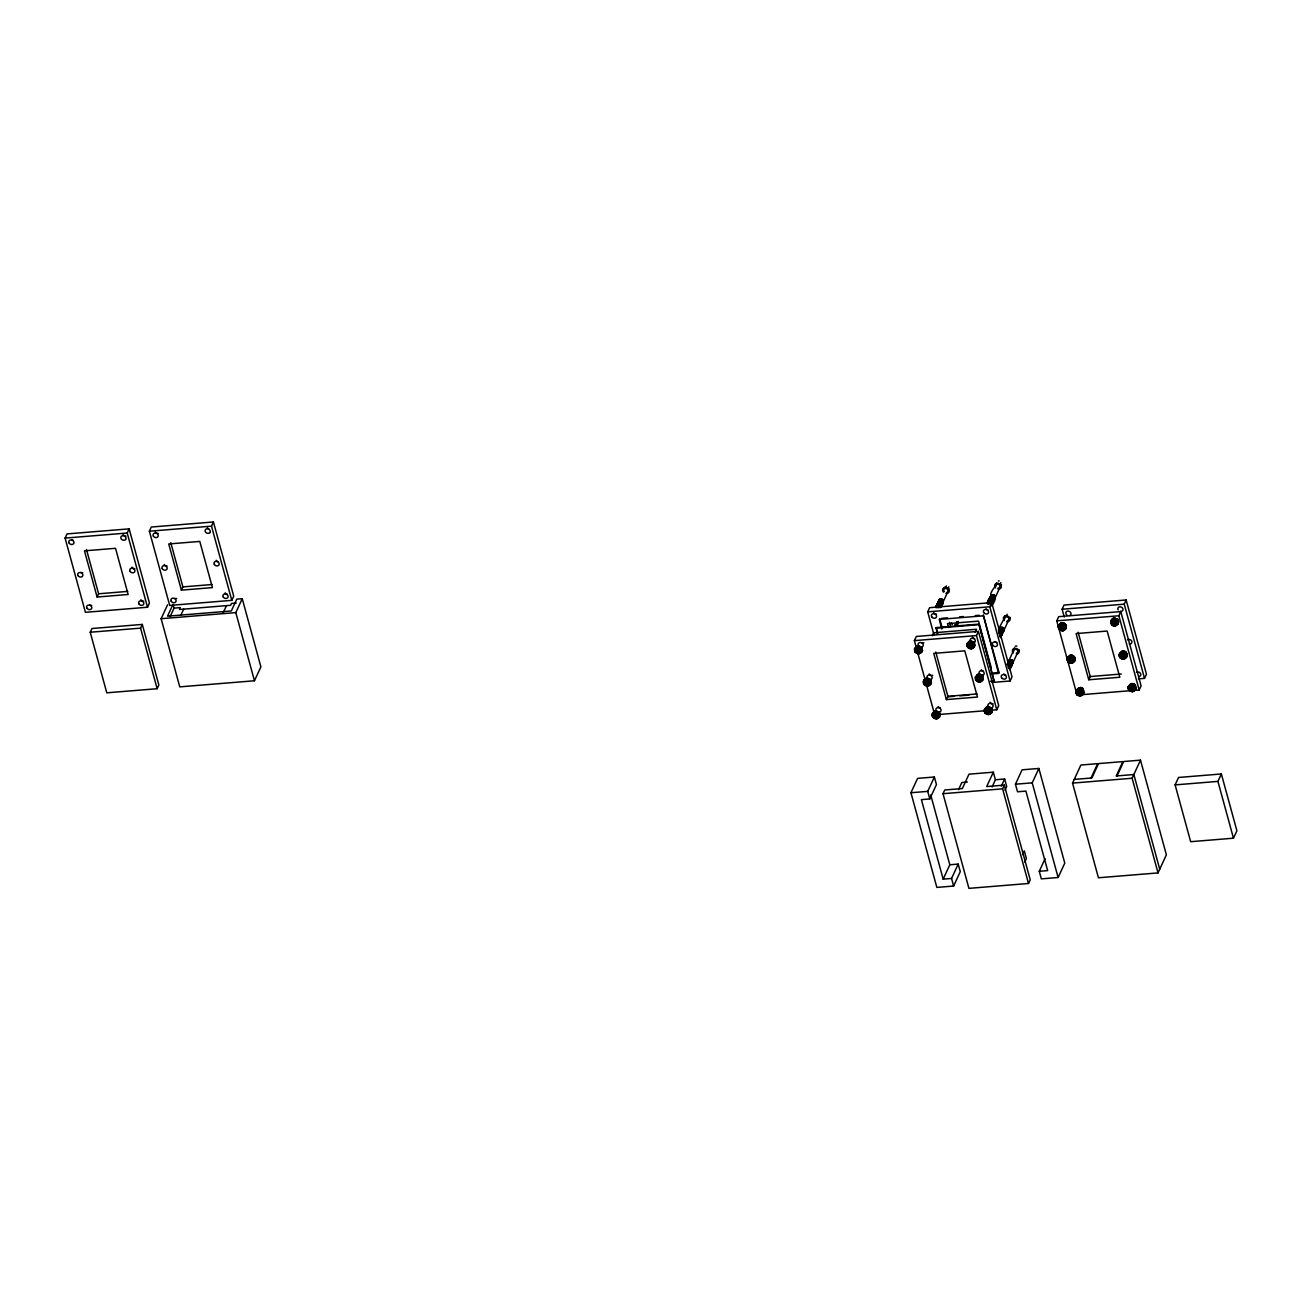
<?xml version="1.0" encoding="UTF-8"?>
<svg xmlns="http://www.w3.org/2000/svg" width="1302" height="1302" viewBox="0 0 1302 1302"><rect width="100%" height="100%" fill="white"/><g stroke="black" fill="none" stroke-linecap="round" stroke-linejoin="round"><path stroke-width="1.5" d="M1077.91 693.901C1075.468 691.297 1081.864 689.458 1081.669 693.25M1124.977 656.371C1120.257 663.027 1119.883 648.901 1124.895 656.485C1123.968 660.391 1117.913 655.329 1122.291 654.629M1133.863 688.888C1128.395 694.861 1129.387 681.548 1133.798 689.002C1131.845 693.754 1126.669 686.056 1132.219 687.358M921.132 648.542C919.603 654.971 915.648 644.181 916.038 650.023C917.845 657.071 923.509 646.004 916.25 649.226M1112.299 624.879C1111.338 617.685 1119.932 628.003 1112.315 624.39C1110.671 617.441 1120.908 625.448 1113.08 624.423M1115.928 624.586L1115.326 625.904L1113.275 625.578L1110.964 623.17L1111.322 619.752L1114.056 617.848L1117.751 619.264L1118.581 621.493L1118.109 623.951L1115.326 625.904M1124.684 657.201L1124.505 655.28M1063.848 627.076L1062.839 629.891L1059.958 628.785M1069.17 658.633C1076.136 656.81 1070.244 666.966 1068.568 659.658L1071.351 658.389L1072.929 660.537M1130.022 687.098C1137.053 685.454 1130.738 694.91 1129.648 688.367M1079.065 691.411L1077.568 692.111L1077.551 693.885L1079.325 695.04L1081.246 694.405L1080.074 691.248L1081.197 694.161L1078.447 694.536L1077.844 693.152L1079.163 692.485L1080.058 694.601L1077.682 693.592M1121.103 654.906L1120.583 656.664L1121.95 658.063M1129.697 689.165L1129.485 688.253M1129.42 688.709L1131.031 687.179M916.234 649.617C923.346 645.808 917.08 657.168 916.38 648.868M920.807 649.193L918.821 651.732L916.282 649.389M941.021 605.69C941.183 608.62 937.7 603.884 936.854 604.6M940.841 606.146L942.339 602.077L939.247 600.71L937.44 604.112L938.237 606.211L937.18 604.828L937.652 603.379L939.849 603.135L941.232 606.048M938.4 601.329C941.248 596.658 945.757 603.949 940.646 606.504M970.023 643.562C963.854 647.615 976.874 649.014 971.194 643.725M991.782 604.307L990.61 601.719L988.413 601.963L987.958 603.412C990.285 589.285 1000.457 596.17 991.392 605.853M992.157 603.51L991.847 601.475L989.813 600.775L988.234 601.931L988.348 603.526M992.531 602.696L992.01 599.945L988.983 600.303M993.084 601.491C997.072 596.3 985.874 594.998 993.931 600.108M977.769 680.36L976.939 678.749L977.818 677.349L981.024 678.895L978.339 679.205L977.948 676.291C974.173 683.648 986.119 677.903 977.916 676.942C974.156 678.928 980.748 683.534 981.285 678.977M994.207 599.066L993.686 596.316L990.464 597.081M994.777 597.846L993.589 595.291L990.838 596.267M1000.733 636.483L1000.717 634.823L999.041 633.797M1001.108 635.669L1001.287 633.618L999.529 632.544M1001.661 634.465L1001.352 632.43L999.318 631.73M1002.035 633.651C1005.144 631.21 1001.271 626.767 999.041 630.054M989.797 712.048C990.643 708.483 983.726 709.574 986.379 712.568C996.242 713.529 985.451 712.454 986.46 709.395M1003.337 630.819C1002.312 623.17 994.402 635.929 1004.607 617.962M1008.855 661.937C1013.623 661.009 1011.605 666.787 1009.701 668.935L1012.305 663.271M1012.045 664.378L1009.815 662.213L1007.634 663.353C1010.319 657.803 1014.811 665.615 1009.652 667.063M1012.321 663.32L1011.687 660.993L1008.952 660.977M1060.04 627.873C1062.383 633.667 1066.533 624 1060.3 626.262M1069.544 661.904C1065.215 657.754 1076.168 658.503 1071.302 661.595M1081.523 692.924L1079.911 694.617M1082.58 690.89L1082.58 690.044M1116.172 622.258L1116.335 622.893C1114.74 625.611 1111.957 625.123 1116.286 623.87M1134.709 686.626L1134.709 685.796M921.214 649.047L920.547 650.251L917.275 647.013L917.894 645.662L921.572 647.094L922.516 650.495C921.36 655.476 913.678 653.962 914.492 648.949L917.861 645.678M940.858 606.862L948.068 591.222M941.606 605.235L942.518 601.361L938.954 600.564M929.058 683.908C929.742 679.546 922.19 681.678 926.519 684.364C933.225 684.624 921.035 685.731 925.608 680.441M968.932 644.344C974.612 642.26 971.471 651.244 968.428 645.89C967.825 642.635 973.945 646.459 972.757 646.199M991.619 605.43C994.858 602.875 988.495 598.985 988.706 602.712M992.547 603.412L992.905 600.238L989.536 599.538M993.117 602.208C999.757 589.839 982.782 602.533 995.851 585.395M999.122 632.137L1001.661 633.635L1000.636 637.134M1001.873 634.774L1001.84 632.918L999.48 631.779M1002.247 633.96L1008.887 619.54M985.891 710.599C986.656 717.451 993.719 708.858 986.525 710.111M990.269 711.478C989.553 714.928 983.905 711.738 986.737 709.199M1008.497 665.045L1010.661 666.705L1009.717 669.7L1012.598 663.174A2.295 1.872 24.8 0 0 1013.07 662.425L1017.871 652.042M1010.661 667.682C1011.833 666.168 1014.974 658.682 1011.166 661.465L1012.484 660.488L1013.086 661.465M1073.011 660.423L1072.278 661.741M1074.231 658.063L1072.083 655.427L1069.674 657.022M1081.604 693.722L1081.669 692.648M1082.597 691.606L1082.58 689.751M1134.66 687.456L1134.986 686.463M915.811 647.452L915.762 648.901L915.143 647.599M924.664 679.823L924.632 681.272L923.997 679.97L925.51 678.651L928.733 678.391L930.816 680.1L931.369 682.866C930.246 687.879 922.483 686.317 923.362 681.337L923.981 679.97M1060.04 628.215L1062.155 629.631L1062.871 628.736L1061.911 627.466L1060.088 628.475L1063.653 629.273M1072.702 660.293C1073.173 663.922 1066.371 660.586 1070.423 659.756C1073.971 661.025 1068.909 663.711 1068.893 660.244M1113.031 621.347C1110.866 626.815 1117.474 624.374 1112.087 622.356M1123.317 657.901C1119.167 652.676 1126.051 660.928 1120.81 655.736M976.5 676.47L976.972 675.103A3.385 2.767 24.8 0 1 979.006 674.078M985.484 708.972L987.062 706.726L989.683 706.84L991.766 708.548L992.319 711.315C991.164 716.312 983.482 714.798 984.296 709.785L985.777 707.637A3.385 2.767 24.8 0 1 987.974 706.579M1059.486 625.237L1059.958 623.886A3.385 2.767 24.8 0 1 1061.976 622.861L1065.378 624.195L1066.322 627.597C1065.166 632.577 1057.484 631.063 1058.298 626.05L1061.667 622.763L1065.654 624.732A3.385 2.767 24.8 0 1 1065.931 626.946L1065.752 627.287M1111.859 620.322L1112.331 618.955A3.385 2.767 24.8 0 1 1114.366 617.929L1118.027 619.817A3.385 2.767 24.8 0 1 1118.304 622.03L1117.962 622.665M916.575 649.177C914.899 656.289 924.908 649.307 916.982 649.031M916.754 648.07C914.509 651.83 922.109 653.344 920.547 648.868M917.129 647.973L917.259 650.089L919.896 650.886M939.165 607.399L935.601 607.383L936.48 605.414M936.105 606.927L938.514 607.448L935.78 607.432M939.149 599.717C933.436 615.244 936.219 600.434 940.483 606.699M937.049 604.909L936.463 607.367M937.424 604.112L937.668 606.276L937.782 602.582M937.521 604.144C937.733 600.678 943.885 603.965 940.744 605.804M938.351 601.378L937.945 604.128L940.939 606.39M938.726 600.564L938.498 601.996M939.718 599.408C938.319 604.405 938.579 598.611 942.062 599.766C944.91 604.128 940.793 601.264 938.4 601.768M925.527 681.597L926.471 679.628L926.357 682.085M933.973 713.984L934.104 716.8L937.212 717.386L938.058 715.758L935.308 715.579L934.348 713.17M934.722 713.073C930.832 717.077 940.109 718.964 937.277 714.293M972.561 646.134L969.892 645.955L969.241 643.888L968.493 645.499L969.388 647.175M991.05 603.542L987.486 603.542L988.169 601.963M990.041 603.428L987.958 603.591L988.185 602.68M988.267 602.077L990.187 599.962L992.938 601.638M987.827 603.493C987.062 596.821 997.739 595.209 992.661 600.84M989.194 600.043L991.115 597.943L993.719 599.864L991.473 604.551L990.236 602.533L987.665 603.135M990.415 597.113L990.187 598.562M990.513 597.227L990.968 595.909M993.003 601.15C995.916 598.887 989.276 598.936 990.985 596.625M990.887 596.414L991.473 597.927L991.506 595.909L994.419 596.267L994.207 599.311M977.574 677.105C974.742 681.044 984.117 681.353 979.983 677.61C975.393 675.543 978.388 682.362 980.976 679.432M977.574 676.389L978.404 679.205L981.187 678.977M998.894 630.607L999.171 629.696M1001.791 632.609C1006.495 630.754 996.844 628.72 1000.034 630.575C1003.875 632.284 1002.182 631.747 999.139 631.047M999.448 629.387L999.724 628.475M1001.97 632.202C1007.113 630.965 1000.847 624.651 999.545 629.598C997.495 631.633 1003.224 625.009 1003.809 630.266M986.558 708.89L986.265 709.802L986.607 708.841M988.023 706.579L991.636 708.467A3.385 2.767 24.8 0 1 991.929 710.68L991.571 711.315A3.385 2.767 24.8 0 1 989.553 712.34L986.623 712.178L986.949 708.809L987.713 710.892L989.894 711.299M1007.406 664.525C1007.357 661.025 1013.64 663.288 1011.101 665.42M1008.432 661.888L1008.708 660.977M1070.797 656.403L1070.065 656.94L1070.993 655.996M1077.193 692.68L1076.542 689.8L1079.277 687.863L1082.971 689.295L1083.915 692.697C1082.776 697.677 1075.078 696.163 1075.908 691.15L1076.526 689.783M1112.38 622.161L1112.754 625.269M1129.534 687.619L1130.396 690.369M989.846 712.389L988.902 710.111M1063.848 628.671L1061.765 626.311L1059.763 628.329M981.187 678.684L978.73 678.391L977.867 676.34M986.851 708.841C987.844 714.049 992.319 708.369 986.411 709.688M972.496 646.329L971.552 644.36M65.1 538.1L67.02 533.918L129.142 528.856L149.437 603.07L147.517 607.237L85.411 612.314L65.1 538.1L127.205 533.023L129.142 528.856M97.097 597.032L84.467 550.844L115.52 548.305L128.149 594.493L97.097 597.032L98.594 593.793L86.485 549.525M90.212 632.235L91.937 628.524L142.292 624.423L158.86 684.998L157.151 688.709L106.797 692.827L90.212 632.235L140.567 628.134L142.292 624.423M149.388 531.216L151.309 527.033L213.414 521.972L233.725 596.186L231.805 600.352L169.699 605.43L149.388 531.216L211.494 526.138L213.414 521.972M170.139 616.578L174.045 608.132L173.003 604.356L167.535 616.172L231.317 610.963L236.785 599.132L242.237 598.692L260.888 666.852L254.46 680.767L179.774 686.87L161.123 618.71L167.551 604.795M181.385 590.148L168.739 543.959L199.792 541.42L212.438 587.609L181.385 590.148L182.882 586.909L170.774 542.625M180.929 615.065L183.68 609.141M223.049 613.063L226.483 605.642M254.46 680.767L235.808 612.607L242.237 598.692M937.538 716.832L935.568 717.614L933.664 716.051L935.096 714.001L937.7 715.726L934.69 714.831L914.378 640.633L916.315 636.466L978.42 631.389L998.732 705.603L996.795 709.785L934.69 714.847L934.462 713.919M934.104 635.278L927.691 611.842L929.612 607.676L991.717 602.598L1012.028 676.812L1010.108 680.995L992.075 682.46M943.999 588.276L944.503 587.202M915.436 652.318L915.941 649.763M945.87 586.974L946.359 585.9M948.328 587.918L948.832 586.844M921.914 651.781L921.588 647.127M919.147 653.734L922.5 650.495M948.946 590.18L949.451 589.106M932.346 635.734L933.729 632.772L976.533 629.273L975.149 632.251M937.456 634.041L936.105 627.613L978.909 624.114L994.191 681.467L978.909 624.114M923.362 681.337L926.747 678.049M924.29 684.689L924.908 683.338M930.767 684.152L930.442 679.498M957.816 622.551L958.305 621.477M939.507 716.881L939.181 712.227L940.109 715.595C938.97 720.592 931.288 719.078 932.102 714.066L935.471 710.778L939.165 712.194M932.102 714.049L935.487 710.762M974.287 646.85L973.977 642.195L974.889 645.564C973.75 650.561 966.068 649.047 966.881 644.034L970.25 640.747L973.945 642.163M996.079 584.028L996.567 582.954M966.898 644.034L970.283 640.747M967.809 647.387L968.428 646.036M998.585 673.411L983.27 614.935L999.025 672.483L998.585 673.411L990.659 674.062M936.74 718.834L937.342 717.532M946.375 699.581L933.746 653.376L964.798 650.837L977.444 697.042L946.375 699.581L947.889 696.326L935.764 652.058M1000.408 583.67L1000.896 582.596M996.795 709.785L976.484 635.571L978.42 631.389M1010.108 680.995L989.797 606.781L991.717 602.598M971.52 648.803L972.122 647.501M1000.131 586.974L995.119 597.716A2.148 1.758 24.8 0 1 993.833 598.367M1001.026 585.933L1001.515 584.842M958.207 864.089L960.274 871.656L953.634 886.027L936.854 887.411L910.944 792.739L917.584 778.368L934.38 777.001L936.447 784.569L929.807 798.94L921.409 799.623L943.169 879.143L951.567 878.459L958.207 864.089L949.809 864.772L943.169 879.143M975.328 677.284L977.476 674.599L979.788 674.078L982.392 675.413L983.336 678.814C982.196 683.81 974.498 682.297 975.328 677.284L978.713 673.997M1004.835 616.595L1005.323 615.52M976.256 680.637L976.874 679.286M1006.69 615.293L1007.178 614.218M929.807 798.94L927.74 791.372L934.38 777.001M982.733 680.1L982.408 675.445M979.967 682.053L981.399 679.97M1009.782 618.499L1010.271 617.425M993.345 772.184L986.688 786.554L1004.314 785.122L1030.224 879.778L1028.499 883.488L968.916 888.355L943.022 793.699L944.731 789.988L962.357 788.54L968.997 774.169L993.345 772.184L995.412 779.752L992.091 786.945M1013.802 649.096L1014.307 648.022M984.312 709.785L987.697 706.498M1008.773 660.846L1013.574 650.463M985.24 713.138L985.858 711.787M991.701 712.601L991.392 707.946M988.934 714.554L992.303 711.315M1018.75 651L1019.254 649.926M958.516 789.679L961.836 782.502L967.37 782.046M1056.752 620.842L1058.672 616.676L1120.778 611.598L1141.089 685.812L1139.169 689.979L1077.063 695.056L1056.752 620.842L1118.857 615.765L1120.778 611.598M1064.255 617.05L1062.123 609.238L1064.043 605.056L1126.149 599.978L1146.46 674.192L1144.523 678.375L1138.518 678.863M1061.7 622.763L1058.314 626.05M1059.242 629.419L1059.877 628.036L1061.927 629.55M1065.394 624.211L1065.703 628.882M1062.937 630.835L1063.555 629.517M1001.319 786.18L1004.639 779.003L995.412 779.752M1028.499 883.488L1002.605 788.833L1004.314 785.122M1004.998 790.281L1006.706 786.571L1004.639 779.003M1067.786 657.054L1067.168 658.421C1066.289 663.418 1074.052 664.964 1075.175 659.968L1074.622 657.201L1072.539 655.476L1069.918 655.378L1068.177 657.689M1070.553 655.134L1067.168 658.421M1068.096 661.79L1068.73 660.423L1071.904 661.823M1074.573 661.253L1074.248 656.582M1039.273 871.298L1047.654 870.615L1025.911 791.095L1017.513 791.779L1015.446 784.211L1022.086 769.824L1038.866 768.457L1064.776 863.128L1058.119 877.499L1041.34 878.866L1039.273 871.298L1045.083 858.718M1071.806 663.206L1072.409 661.888M1058.119 877.499L1032.226 782.844L1038.866 768.457M1075.908 691.15L1079.293 687.863M1076.835 694.519L1077.551 688.986A3.385 2.767 24.8 0 1 1079.586 687.961L1083.248 689.848A3.385 2.767 24.8 0 1 1083.524 692.046L1083.183 692.697A3.385 2.767 24.8 0 1 1082.646 693.201M1110.704 621.119L1114.089 617.832M1111.615 624.488L1113.535 622.047M1083.313 693.982L1082.987 689.311M1080.546 695.935L1081.441 694.031M1088.749 679.774L1076.103 633.586L1107.172 631.047L1119.801 677.252L1088.749 679.774L1090.246 676.535L1078.137 632.267M1144.523 678.375L1124.228 604.161L1126.149 599.978M1118.092 623.951L1117.767 619.28M1022.607 854.649L1024.332 850.938L1026.399 858.506L1024.739 862.103M1126.539 657.201L1126.214 652.53L1127.141 655.915C1126.018 660.911 1118.272 659.382 1119.134 654.369L1122.503 651.081L1126.197 652.514M1119.134 654.369L1122.519 651.081M1120.062 657.738L1120.697 656.371M1123.772 659.154L1125.205 657.071M1117.051 775.911L1123.691 761.524L1140.487 760.156L1166.38 854.812L1158.031 872.91L1098.432 877.776L1072.539 783.104L1080.888 765.023L1097.684 763.656L1091.043 778.026M1130.966 685.08L1131.422 683.615L1134.221 684.364L1136.044 688.433C1134.888 693.429 1127.207 691.915 1128.02 686.903L1131.389 683.615M1128.964 690.255L1129.583 688.904M1135.116 685.064L1135.442 689.718M1132.675 691.671L1134.107 689.588M1158.031 872.91L1132.122 778.238L1140.487 760.156M1175.12 784.894L1178.554 777.473L1221.357 773.974L1236.9 830.774L1233.466 838.195L1190.663 841.694L1175.12 784.894L1217.923 781.395L1221.357 773.974M928.017 681.662C931.06 691.199 918.48 677.951 929.026 682.053M935.926 607.334L939.312 600.076M920.058 650.805C917.682 645.434 914.02 653.555 919.798 651.879M926.194 679.953L924.973 682.801L925.803 684.413M968.574 645.06L969.16 643.872M934.543 717.142L933.713 715.53L934.934 712.682M1009.636 667.535C1015.739 664.541 1005.811 663.19 1009.115 660.895M1061.586 623.756L1061 624.244M1070.049 656.924C1069.251 654.092 1073.287 660.228 1073.645 657.429M1112.592 621.77C1110.118 624.358 1115.847 627.125 1116.172 623.381M1130.006 687.423L1130.852 690.597M935.552 607.432L935.975 606.586M916.559 648.477L916.999 647.615M916.624 648.429L915.908 650.186L916.95 652.09M924.859 682.053L925.852 679.986M987.421 603.591C986.932 599.88 993.833 590.359 995.346 597.358A2.295 1.872 24.8 0 1 994.305 598.383L993.572 596.723L990.838 596.707M968.379 644.75C967.565 644.164 973.147 649.828 973.147 644.425C973.896 645.515 969.03 649.568 968.476 644.864M933.599 714.782L935.064 712.91L935.503 715.172L938.14 715.351L936.415 713.724L933.843 714.342M934.169 713.577L934.592 712.715M977.2 677.203C976.533 675.461 977.086 683.306 980.618 680.279M1009.636 666.282C1014.453 665.127 1006.3 663.483 1007.455 663.76M1007.585 663.402L1009.327 660.163L1012.224 660.277M985.809 710.501L987.079 709.037L990.757 709.248M1120.517 655.394L1122.275 653.897M1129.42 687.912L1129.843 687.065M915.811 647.403L916.152 646.785A3.385 2.767 24.8 0 1 918.17 645.759M942.892 601.703C942.095 604.584 938.905 599.652 937.652 602.94M924.68 679.79L925.006 679.156A3.385 2.767 24.8 0 1 927.04 678.13L930.702 680.018A3.385 2.767 24.8 0 1 930.979 682.232L930.637 682.866A3.385 2.767 24.8 0 1 930.1 683.371M928.652 683.957C927.203 682.411 922.125 682.704 928.847 683.843M968.2 642.488L968.525 641.87A3.385 2.767 24.8 0 1 970.56 640.828L974.221 642.716A3.385 2.767 24.8 0 1 974.498 644.929M992.759 601.101L994.956 597.439M933.42 712.503L933.746 711.885A3.385 2.767 24.8 0 1 935.78 710.859L939.442 712.747A3.385 2.767 24.8 0 1 939.718 714.961L939.377 715.595M991.408 605.072L991.978 603.9M974.368 645.174L974.156 645.564A3.385 2.767 24.8 0 1 972.936 646.427M1000.538 636.06C996.209 639.494 1010.271 623.349 999.415 629.24M1000.538 636.841L1001.287 635.262M980.813 679.498L979.918 677.61M982.603 678.814L982.945 678.179A3.385 2.767 24.8 0 0 982.668 675.966L982.164 675.315M989.601 712.406L989.487 710.013L987.128 709.476M1063.49 628.964L1062.432 626.164L1064.011 627.662M1068.486 656.875L1068.812 656.257A3.385 2.767 24.8 0 1 1070.846 655.231L1074.508 657.119A3.385 2.767 24.8 0 1 1074.785 659.317M1072.783 660.781L1071.172 661.888L1069.235 661.058M1126.621 655.524L1126.409 655.915A3.385 2.767 24.8 0 1 1125.872 656.42L1127.125 655.915M1133.651 689.246L1130.559 689.93M941.411 605.642C941.704 609.466 939.718 600.336 936.724 604.958M919.961 651.944L921.132 649.519M972.35 647.013L973.326 644.995M937.57 717.044L938.172 715.823M1000.473 635.425L1003.728 630.738M1002.052 634.367L1000.522 637.622L1001.645 635.197M1063.929 628.41L1063.425 629.371M1115.912 624.683L1116.758 622.893M1082.564 691.606L1082.759 689.344L1080.237 688.156M1126.197 654.011L1125.628 652.123L1122.845 651.179A3.385 2.767 24.8 0 0 1120.778 652.204L1120.404 654.32L1119.769 653.018M1134.693 687.358L1134.888 685.08L1131.747 683.696A3.385 2.767 24.8 0 0 1129.68 684.722L1129.29 686.838L1128.671 685.536M1133.798 689.36L1133.147 690.223M934.869 712.699C933.062 714.928 938.807 717.044 937.766 714.261M1001.954 629.143C1005.583 625.823 997.039 627.466 998.618 630.9L999.22 630.087M1010.922 661.644L1012.142 660.212L1009.294 660.456A2.148 1.758 24.8 0 0 1009.05 661.79L1009.05 661.79M943.283 600.596L942.42 599.457L941.362 600.645L942.681 599.669L943.266 601.605A2.295 1.872 24.8 0 1 942.241 602.631L940.955 604.274M1004.102 628.931L1003.256 627.792L1002.182 628.964L1003.516 628.003L1004.102 629.924A2.295 1.872 24.8 0 1 1001.938 631.063M1069.04 658.942L1068.714 660.293M938.026 602.142L940.646 600.222L942.615 602.745M942.355 602.663C938.97 599.49 937.44 600.922 941.834 603.705M937.066 604.925L938.97 603.868L940.841 605.3M936.887 605.332L939.637 605.023L940.565 607.188M916.966 648.38L917.471 647.664L916.429 648.835M990.171 600.759C987.86 598.025 993.312 593.631 994.793 597.602M989.129 600.678L991.034 599.62L993.117 601.231M988.576 601.882L991.668 601.882L991.88 604.551M988.511 603.623L989.601 601.638L992.889 602.614M925.266 681.971C931.207 679.205 927.203 688.546 924.957 682.167M934.006 714.7C940.044 711.982 936.024 721.324 933.697 714.879M1008.741 661.709C1010.515 659.219 1014.6 663.662 1011.133 664.297M1007.992 663.32L1009.75 661.449L1012.338 663.076L1010.45 661.058L1008.204 662.148M1007.423 664.541L1009.148 663.874L1011.019 665.322M1060.593 626.262L1059.974 628.329M987.079 708.89L987.567 711.299L990.155 711.478M1112.917 621.445L1112.478 622.812M1112.168 622.73L1114.561 622.258M940.532 606.537L937.928 604.616L936.35 605.772L936.643 606.96M935.78 606.976L937.961 605.837L940.109 607.513M989.911 598.285L991.896 597.537L994.044 599.213M925.478 680.8L926.324 680.181M925.104 681.613L926.552 680.214M977.265 677.154L979.234 676.405L981.187 677.593M1008.578 661.335C1010.612 657.38 1015.69 664.053 1010.743 663.857M1007.276 664.166L1010.027 663.19L1011.475 665.599M1061.618 623.43L1061.927 624.781L1064.45 624.895M1059.926 626.62L1062.041 625.578M1069.723 656.973L1070.569 656.354M1068.796 658.991L1070.309 657.949M1112.006 622.372L1114.561 621.77L1116.221 623.788M1120.762 654.939L1123.317 654.369L1124.423 655.378M942.681 602.826L941.248 604.144L937.473 603.786M940.5 605.755L941.769 604.079M917.275 647.013L914.509 648.949M920.547 649.958L918.398 650.333L917.047 648.412M994.94 598.171L993.035 600.027M991.717 602.859C997.69 600.222 987.03 595.844 988.902 602.305M992.71 602.24L991.359 603.2M992.336 603.054L991.408 605.365M992.319 603.835L991.506 604.372M991.603 604.974L990.968 602.387L988.234 602.37M973.115 643.839C970.088 651.96 966.149 640.861 973.278 644.995M972.74 645.434L970.592 645.808L969.29 644.344M1003.516 630.38C1001.466 634.253 1004.249 626.783 999.887 629.696M1003.142 631.177L1001.808 632.137L999.497 631.324M1002.475 632.267L1001.238 630.249L999.041 630.493M1002.589 632.398L1001.694 633.277L999.285 632.186M1002.947 632.365L1000.847 634.627M1001.661 633.325L1000.685 634.562M1001.661 634.416C997.137 635.018 1003.972 636.336 999.155 633.342M1000.538 637.134L1000.717 635.343M938.124 715.84L935.454 716.686L933.876 714.489M980.992 679.091L979.153 680.018L977.167 678.228M1010.629 666.917C1006.82 665.566 1011.914 669.13 1008.155 667.194M1009.994 668.821L1010.808 667.291M1009.571 668.821L1010.271 666.933L1008.318 665.452M1010.433 668.089L1009.799 669.228M1009.701 669.228L1009.88 667.438M1115.977 623.739L1113.78 624.276M1124.847 656.859L1123.789 657.917M1124 657.575L1124.147 657.103M1134.514 687.277L1130.803 684.95L1128.037 686.903M928.603 684.803L929.433 684.022M1069.967 656.989L1070.309 656.875M972.968 646.72L974.872 645.564M1116.774 623.821L1118.678 622.665M993.426 596.397L994.761 595.421L995.346 596.349M930.133 683.485L931.353 682.866M982.099 679.432L983.319 678.814M1082.678 693.315L1083.899 692.697M1062.497 626.05L1060.365 626.376L1059.861 627.906M1112.738 621.445L1116.139 622.372M939.442 600.157L941.346 599.945L942.713 601.264M939.067 600.971L940.972 600.743L942.55 602.256M938.693 601.784L940.597 601.557L942.03 603.314M938.319 602.582L940.76 602.598L941.867 604.372M937.098 604.6L939.653 603.575L940.907 605.739M937.391 604.6L939.279 604.388L940.711 606.13M936.268 607.025L939.035 607.334M991.131 596.723L993.035 596.495L994.614 598.009M990.757 597.52C994.956 598.415 994.907 597.179 990.659 597.113M990.187 599.994L992.27 599.555L993.377 601.329M989.455 600.352L991.815 600.352L992.824 602.533M989.276 600.759L991.164 600.531L992.742 602.045M989.081 601.166L991.522 601.166L992.629 602.94M988.332 602.777C995.216 603.493 988.299 602.256 988.316 602.598M916.803 648.461L918.17 647.729M999.708 629.696L1002.149 629.696L1003.256 631.47M999.513 630.103L1001.417 629.875L1002.849 631.633M925.478 681.239L929.823 680.8M1060.528 626.376L1061.488 625.937M977.737 677.203L980.992 678M1009.245 660.977L1011.605 660.977L1012.793 662.767M1008.497 662.604L1010.401 662.376L1011.817 664.134M1007.927 663.808L1009.831 663.564L1011.41 665.094M1007.569 664.622C1009.392 662.864 1013.005 667.129 1009.441 666.689M934.397 713.561L938.563 713.529M934.511 713.984L936.87 713.984M1113.975 619.182L1117.051 619.866M1112.852 621.607L1114.3 621.119L1114.903 622.421M1069.87 658.421L1068.828 660.7M1069.267 659.04L1070.325 658.682M1122.731 651.765L1124.635 651.537L1126.474 653.067A3.385 2.767 24.8 0 1 1126.881 654.548M1121.234 654.987L1123.301 654.467M1131.633 684.282L1133.537 684.038L1135.377 685.584A3.385 2.767 24.8 0 1 1135.653 687.798L1135.311 688.433A3.385 2.767 24.8 0 1 1134.774 688.937L1136.028 688.433M1130.25 687.228L1132.545 687.521M939.328 599.75L942.42 599.457M938.579 601.361L940.776 601.15L942.209 602.907M938.026 602.582L940.223 602.37L941.655 604.112M936.154 606.618L939.702 607.432M989.911 598.725L990.936 598.35M988.967 600.759L991.164 600.515L992.596 602.289M999.79 628.882L1001.987 628.638L1003.63 630.673M1003.256 627.792L1003.077 627.678A2.295 1.872 24.8 0 0 999.806 629.354L1001.97 628.671L1003.403 630.412M998.846 630.9L1001.515 630.9L1002.296 632.837M1008.008 662.995L1010.206 662.783L1011.638 664.541M1007.634 663.808L1010.303 663.808L1011.084 665.745M1007.26 664.606C1008.724 662.799 1012.744 666.559 1009.538 666.217M1113.682 619.182L1115.879 618.938L1117.458 620.468A2.669 2.181 24.8 0 0 1112.852 619.264M1112.754 621.2C1125.172 622.144 1105.365 630.835 1113.828 620.647M1122.438 651.749L1125.807 652.448M1077.91 691.362L1080.904 691.785M1131.34 684.282L1134.709 684.966M1130.152 686.805L1131.178 686.431M940.581 605.088L942.322 603.152M941.769 604.372L941.46 604.356M993.833 600.124L992.84 600.434M992.905 602.142L991.343 602.419M992.336 603.347L991.343 603.672M920.172 651.065L917.259 650.854M1003.158 631.486L1002.166 631.795M972.187 646.948L970.039 647.013L968.688 645.108M1000.554 633.716L1002.589 632.691M1001.938 633.309L1001.677 632.088M1002.035 633.911L1000.473 634.188M1001.661 634.709L1000.668 635.034M1000.831 635.734L1001.092 634.025L999.334 632.951M924.941 682.004L926.698 683.924L929.026 683.436M1011.947 664.378L1010.954 664.704M1010.45 667.617L1009.457 667.926M1114.935 624.521L1115.928 624.195M989.78 712.292C987.079 713.512 984.263 708.272 986.753 712.926M1124.31 657.591L1121.706 657.396M993.719 599.701L992.856 599.978M992.677 600.368L993.524 600.108M992.596 602.126L991.245 602.354M992.401 602.533L991.554 602.793M919.163 649.291C921.783 651.26 917.031 651.456 916.901 649.275M972.236 646.134L969.957 645.955L968.851 644.051M1002.849 631.47L1001.987 631.73M1001.889 632.87L1001.319 631.307L999.366 631.096M1001.726 633.895L1000.375 634.123M1001.352 634.692L1000.489 634.969M1000.782 635.913L999.529 635.36L1000.164 636.043M929.091 682.622L926.633 682.329M981.057 678.57L978.778 678.391L977.867 676.731M1011.817 663.971L1010.97 664.232M980.878 678.977C976.598 680.62 977.704 673.883 980.992 677.479M1011.638 664.378L1010.775 664.638M1009.766 668.577C1006.951 665.68 1012.305 668.593 1008.139 665.843M989.666 711.868C986.102 711.836 985.598 709.704 989.455 711.657C991.522 713.35 982.766 711.608 987.795 708.955M1080.888 694.064L1080.042 694.324M999.187 631.486L1002.035 632.821M1060.935 626.148L1061.765 626.311M1113.259 621.38L1115.228 621.607M1071.172 655.59L1073.841 656.501M1069.805 658.535L1071.351 658.893M1080.107 687.912L1082.597 688.498M1079.911 688.319L1082.58 689.23M1078.544 691.248L1080.383 691.769M1130.673 687L1133.342 688.286L1132.154 690.076M939.816 599.49L941.997 599.75L942.778 601.687M917.275 648.217L920.953 648.429M999.887 629.436L1002.068 629.696L1003.028 631.226M925.95 680.995L929.042 682.362M934.885 713.317L936.594 713.317M1079.879 687.879L1082.467 688.449M1015.202 646.183L1016.878 646.036M993.751 599.538L992.645 599.587M972.285 645.955L970.088 645.548L969.03 643.644M1010.759 665.11C1015.739 662.685 1006.641 662.23 1009.424 660.586C1011.817 658.731 1014.502 663.499 1011.149 663.841M1009.831 667.129L1010.629 665.827L1008.106 664.638M928.749 683.257L926.552 682.85L925.51 680.946M928.57 683.664C924.078 684.657 925.966 677.756 929.026 681.532M980.731 679.205L977.737 677.593M1080.627 694.584L1079.277 694.682M1132.756 690.32L1129.762 689.067M1002.817 630.852L1001.873 630.9M1011.8 663.353L1010.84 663.402M1009.847 666.657L1010.45 665.713L1008.269 664.687M1123.138 657.835L1124.684 656.224L1122.763 654.336M936.415 716.832L938.14 715.107L936.122 716.393L934.12 714.603L936.415 716.832L935.633 716.409M98.594 593.793L127.71 591.401M182.882 586.909L211.998 584.517M174.045 608.132L180.327 607.627L179.481 609.482L230.666 605.3L231.528 603.444L236.248 603.054M161.123 618.71L235.808 612.607M927.691 611.842L989.797 606.781M941.606 618.336L947.563 617.848M959.46 616.871L963.431 616.546M975.328 615.586L979.299 615.26M1062.123 609.238L1124.228 604.161M982.847 615.862L939.198 619.427L941.818 629.012M935.845 628.166L978.648 624.667M914.378 640.633L976.484 635.571M991.082 673.134L999.025 672.483M990.562 681.223L994.451 680.913M1090.246 676.535L1121.299 673.997M947.889 696.326L976.988 693.95M947.84 696.83L953.861 696.326M959.867 695.838L968.916 695.105M910.944 792.739L927.74 791.372M1015.446 784.211L1032.226 782.844M1074.248 779.41L1091.873 777.961L1098.514 763.59L1122.861 761.605L1116.221 775.976L1133.847 774.527L1159.74 869.199M943.022 793.699L1002.605 788.833M1072.539 783.104L1132.122 778.238M1081.034 689.1L1080.025 689.018M1061.456 626.311L1059.877 627.385L1061.13 629.745M999.106 632.593L1001.694 634.22M1123.317 654.841L1121.836 654.369L1120.68 656.599M1080.204 688.612L1082.222 689.311M1079.081 691.037L1080.09 691.622M1079.407 691.443L1077.405 692.924L1078.723 694.845M940.369 607.595L938.14 605.43L936.252 606.846M1080.611 687.342L1082.776 688.091M1080.042 688.546L1082.092 689.263M998.276 580.936L999.139 580.969M918.219 645.759L921.849 647.647A3.385 2.767 24.8 0 1 922.125 649.861L921.783 650.495A3.385 2.767 24.8 0 1 918.903 651.488L916.527 649.503M979.039 674.078L982.164 675.299M1114.805 624.765L1113.194 624.26M1000.652 633.781L1002.442 632.593M1071.351 661.953L1070.13 661.823M1117.149 620.598L1113.454 619.182M1125.725 654.206L1121.901 652.432M973.343 643.497L969.648 642.081M981.789 676.747L978.095 675.331M1082.369 690.63L1078.674 689.214M1131.503 690.451C1134.888 689.897 1129.273 686.3 1130.152 689.686M989.536 602.842L990.92 603.493M989.862 603.363L988.153 603.575M1063.295 623.105L1065.134 624.065L1065.264 625.627M1063.116 623.512L1065.199 625.123M1062.92 623.918L1063.897 624.244M999.415 633L1001.58 635.116M999.236 633.407L1001.319 635.018M1071.969 655.882L1074.134 657.998M1008.578 665.094L1010.515 666.966M1008.399 665.501L1010.482 667.112M1008.204 665.908L1010.368 668.007M918.675 647.729L920.058 648.38M988.299 708.955L990.155 710.095M936.594 713.35L934.185 714.293L936.496 716.588A3.385 2.767 24.8 0 0 938.156 716.458M1063.229 623.056L1064.987 624.13M1063.034 623.463L1064.857 625.774M918.61 647.68L919.733 648.07M969.518 646.134L970.478 646.345L969.258 645.613M917.145 651.065L918.854 651.716M1122.747 657.868L1120.876 656.533M935.633 716.279L937.993 715.27M1061.83 629.484L1060.381 628.687M1125.123 652.872L1124.261 652.318M1073.287 656.989L1072.23 656.485L1073.157 656.924M1071.286 658.503L1072.539 660.147M1132.154 686.968L1133.017 687.537M1124.44 651.944L1126.1 653.946M1123.252 654.483L1124.57 656.517M1133.342 684.461L1134.514 685.373M999.545 633.928L1001.124 635.425M928.049 680.23L929.042 680.816M1124.44 651.911L1125.839 654.45M1133.342 684.429L1134.807 686.87M1072.474 655.964L1073.841 658.161L1073.466 657.315M1133.163 684.836L1134.156 685.454M1071.481 658.096L1073.043 659.626M928.049 680.197L928.912 680.751M1003.175 627.727L1000.31 627.955A2.148 1.758 24.8 0 0 1000.082 629.289L1000.245 629.729M1078.951 694.471L1077.649 693.315M1131.064 690.174L1130.234 689.588M1069.984 662.116L1068.844 659.788M1116.4 619.557L1117.132 620.436L1116.286 619.443M972.594 642.472L972.936 642.7M1115.212 622.665L1115.814 623.951M979.674 680.051L980.569 680.751M988.657 712.536L989.553 713.252M1115.033 622.014L1115.993 623.544M1124.554 655.541L1123.789 654.711L1124.782 656.533M1008.627 667.454L1009.522 668.544M919.863 648.787L916.657 648.575M936.756 714.391L937.798 715.661M1063.034 626.278L1063.946 628.199M1133.342 687.179L1133.765 687.505M1072.018 658.356L1072.832 659.154M971.731 643.953L972.773 645.239M928.863 681.206L926.129 679.384M987.079 707.832L990.171 710.404M934.869 712.113L935.731 712.796M977.688 678.847L976.907 677.968M925.722 682.899L925.331 681.353M1121.461 657.803L1120.534 655.606M1060.642 629.484L1059.714 627.287M1069.739 661.449L1068.909 660.586M1078.479 694.178L1077.568 693.087M1072.295 659.17L1072.604 660.57M1080.562 691.492L1081.392 692.273M929.677 680.376L928.912 679.644L929.774 680.441M1115.684 621.754L1116.123 622.714M1132.903 687.83L1133.472 689.051M1080.969 691.688L1081.344 693.299M1009.148 668.544L1008.432 667.861L1009.327 668.658M972.252 643.855L972.952 644.832M939.523 607.318L937.342 606.293L936.268 607.432M990.155 709.574L989.52 708.89L990.35 709.688M1124.521 654.548L1125.009 655.573M1133.505 688.026L1132.691 687.228L1133.668 689.051M940.662 604.161L941.313 605.576M972.382 643.904L971.764 645.58L969.469 643.937M937.603 713.935L938.172 714.863M991.571 597.651L991.261 597.276A2.295 1.872 24.8 0 1 994.305 595.03L991.554 595.372A2.148 1.758 24.8 0 0 991.327 596.707L991.327 596.707M939.491 601.898L939.198 601.524A2.295 1.872 24.8 0 1 942.241 599.294L939.491 599.62A2.148 1.758 24.8 0 0 939.247 600.971L939.247 600.971M1112.64 624.032L1112.152 622.893M1077.796 694.194L1077.307 692.387M938.107 605.007C935.764 602.289 941.509 601.687 941.46 604.519M937.912 605.414L937.31 603.9M990.285 600.808L989.78 599.49M938.221 605.056L937.7 603.737M938.042 605.463L937.57 604.6M967.516 642.683L968.151 643.969M1115.977 622.144L1116.188 623.137M1064.792 625.351L1064.792 625.041M993.28 600.238L991.408 598.806L989.439 600.173M939.898 607.334L938.042 605.886L936.805 607.074M920.172 649.161L920.433 650.007M990.757 597.341L991.294 598.334L990.903 597.065M990.773 598.269L990.692 596.821M990.204 599.473L989.943 598.432M990.025 599.88L989.764 598.839M989.455 601.101L989.39 599.652M938.888 602.11L938.628 601.068M936.838 606.553L936.756 605.105M988.885 602.826L988.657 601.915M937.18 606.26L936.968 605.349M925.771 681.646C929.384 684.38 927.805 683.338 925.836 680.702M1217.923 781.395L1233.466 838.195M1118.857 615.765L1139.169 689.979M991.164 667.324L978.534 621.119L947.482 623.658L948.523 627.515M949.5 622.34L950.558 626.197M939.621 618.499L942.257 628.085M936.105 627.613L937.717 633.488M930.718 794.952L949.809 864.772M951.567 878.459L953.634 886.027M211.494 526.138L231.805 600.352M127.205 533.023L147.517 607.237M140.567 628.134L157.151 688.709M993.898 599.457L992.482 597.716L990.578 598.334M993.345 600.678L992.108 598.513L990.008 599.538M941.281 604.925L939.849 603.168L937.945 603.786M940.158 607.35L938.726 605.593L936.822 606.211M920.547 649.177L918.512 651.293L916.852 648.819M1002.686 632.691L1001.775 630.51L999.334 630.9M1008.871 662.197L1008.822 661.725A2.295 1.872 24.8 0 1 1012.045 660.114M938.823 601.312L938.693 602.175M1117.425 623.17A3.385 2.767 24.8 0 1 1116.742 623.528M1065.052 628.101A3.385 2.767 24.8 0 1 1064.352 628.443M1136.451 672.369A2.669 2.181 24.8 0 1 1140.519 673.46A2.669 2.181 24.8 0 1 1138.876 676.519M1127.483 639.852A2.669 2.181 24.8 0 1 1131.731 641.105A2.669 2.181 24.8 0 1 1129.371 643.937M1067.054 615.114A2.669 2.181 24.8 0 1 1066.436 611.615A2.669 2.181 24.8 0 1 1070.423 612.217A2.669 2.181 24.8 0 1 1069.642 615.504M1118.158 609.906A2.669 2.181 24.8 0 1 1119.59 606.862A2.669 2.181 24.8 0 1 1122.991 609.108A2.669 2.181 24.8 0 1 1120.387 611.354M1112.478 620.338A2.669 2.181 24.8 0 1 1112.575 619.768M1121.38 652.904A2.669 2.181 24.8 0 1 1124.358 651.114A2.669 2.181 24.8 0 1 1126.474 654.255M1130.299 685.47A2.669 2.181 24.8 0 1 1133.928 683.924A2.669 2.181 24.8 0 1 1134.677 687.716M1079.049 688.237A2.669 2.181 24.8 0 1 1082.727 688.791A2.669 2.181 24.8 0 1 1082.646 691.964M1078.365 689.149A2.669 2.181 24.8 0 1 1078.626 688.644M1069.349 657.087A2.669 2.181 24.8 0 1 1072.067 655.313A2.669 2.181 24.8 0 1 1074.524 657.998M1060.512 625.188A2.669 2.181 24.8 0 1 1062.741 622.698A2.669 2.181 24.8 0 1 1065.622 625.367M944.341 591.596A2.295 1.872 24.8 0 1 944.503 588.764A2.295 1.872 24.8 0 1 947.742 589.578A2.295 1.872 24.8 0 1 947.026 592.264M943.055 601.98A2.148 1.758 24.8 0 1 941.769 602.631M943.511 592.133A3.45 2.816 24.8 0 1 944.308 587.674A3.45 2.816 24.8 0 1 949.174 590.164A3.45 2.816 24.8 0 1 945.854 593.338M1013.574 651.472A2.295 1.872 24.8 0 1 1015.153 649.307A2.295 1.872 24.8 0 1 1017.871 651.049A2.295 1.872 24.8 0 1 1016.292 653.197M1012.858 662.799A2.148 1.758 24.8 0 1 1012.517 663.125M1011.036 663.418A2.148 1.758 24.8 0 0 1012.077 663.336A2.295 1.872 24.8 0 1 1010.922 663.564M1013.314 652.953A3.45 2.816 24.8 0 1 1013.867 648.591A3.45 2.816 24.8 0 1 1018.782 650.479A3.45 2.816 24.8 0 1 1016.52 654.19M995.835 586.388A2.295 1.872 24.8 0 1 997.609 584.224A2.295 1.872 24.8 0 1 1000.213 586.307A2.295 1.872 24.8 0 1 997.983 588.113M995.574 587.869A3.45 2.816 24.8 0 1 996.372 583.426A3.45 2.816 24.8 0 1 1001.238 585.916A3.45 2.816 24.8 0 1 997.918 589.074M956.4 621.705A2.295 1.872 24.8 0 1 954.773 624.748M957.702 621.803A3.45 2.816 24.8 0 1 954.708 625.709M952.364 624.504A3.45 2.816 24.8 0 1 951.534 623.072M1004.591 618.971A2.295 1.872 24.8 0 1 1006.169 616.806A2.295 1.872 24.8 0 1 1008.904 618.548A2.295 1.872 24.8 0 1 1007.325 620.696M1003.875 630.298A2.148 1.758 24.8 0 1 1002.052 630.933M1004.33 620.452A3.45 2.816 24.8 0 1 1005.128 615.992A3.45 2.816 24.8 0 1 1009.994 618.499A3.45 2.816 24.8 0 1 1006.674 621.656M981.382 679.677A3.385 2.767 24.8 0 1 980.569 679.839M936.512 614.072A2.669 2.181 24.8 0 1 935.178 613.877L934.559 613.551A2.669 2.181 24.8 0 1 933.632 612.591M1005.697 674.924A2.669 2.181 24.8 0 1 1003.875 673.997M996.86 642.374A2.669 2.181 24.8 0 1 995.021 641.495M987.876 609.808A2.669 2.181 24.8 0 1 986.053 608.864M940.353 707.979A2.669 2.181 24.8 0 1 938.14 706.514M993.068 703.747A2.669 2.181 24.8 0 1 990.171 702.266M983.482 671.165A2.669 2.181 24.8 0 1 981.269 669.7M932.688 675.331A2.669 2.181 24.8 0 1 930.702 675.201M930.1 674.875A2.669 2.181 24.8 0 1 929.189 673.883M974.58 638.598A2.669 2.181 24.8 0 1 972.35 637.134M973.326 642.797A2.669 2.181 24.8 0 0 974.498 642.391L974.921 641.984A2.669 2.181 24.8 0 0 972.74 638.273A2.669 2.181 24.8 0 0 970.429 641.316M989.797 707.718A2.669 2.181 24.8 0 1 988.56 703.91A2.669 2.181 24.8 0 1 992.889 705.049A2.669 2.181 24.8 0 1 990.464 707.897M937.147 711.657A2.669 2.181 24.8 0 1 937.033 707.832A2.669 2.181 24.8 0 1 941.037 709.899A2.669 2.181 24.8 0 1 937.766 711.966M928.163 679.042A2.669 2.181 24.8 0 1 928.196 675.25A2.669 2.181 24.8 0 1 932.151 677.398A2.669 2.181 24.8 0 1 928.782 679.384M923.85 642.749A2.669 2.181 24.8 0 1 921.865 642.667M919.326 646.524A2.669 2.181 24.8 0 1 919.212 642.716A2.669 2.181 24.8 0 1 923.232 644.767A2.669 2.181 24.8 0 1 919.944 646.85M176.665 598.432A2.669 2.181 24.8 0 1 174.696 598.367M227.394 594.298A2.669 2.181 24.8 0 1 225.181 592.833M217.825 561.553A2.669 2.181 24.8 0 1 216.262 560.267M167.047 566.012A2.669 2.181 24.8 0 1 164.198 564.45M208.906 528.986A2.669 2.181 24.8 0 1 207.36 527.701M158.209 533.446A2.669 2.181 24.8 0 1 155.329 531.965M91.742 605.463A2.669 2.181 24.8 0 1 89.789 604.942M143.79 601.198A2.669 2.181 24.8 0 1 140.893 599.717M134.871 568.648A2.669 2.181 24.8 0 1 131.974 567.151M82.758 572.896A2.669 2.181 24.8 0 1 80.805 572.327M125.969 536.082A2.669 2.181 24.8 0 1 123.072 534.585M73.254 540.297A2.669 2.181 24.8 0 1 71.968 539.809M125.627 539.435L125.204 539.842A2.669 2.181 24.8 0 1 120.956 538.377A2.669 2.181 24.8 0 1 123.69 535.773A2.669 2.181 24.8 0 1 125.627 539.435M209.915 532.551L209.492 532.957A2.669 2.181 24.8 0 1 205.244 531.493A2.669 2.181 24.8 0 1 207.978 528.889A2.669 2.181 24.8 0 1 209.915 532.551M1111.306 623.935A3.401 2.783 24.8 0 0 1117.018 624.797A3.401 2.783 24.8 0 0 1114.268 620.077A3.401 2.783 24.8 0 0 1111.306 623.935M1058.933 628.866A3.401 2.783 24.8 0 0 1064.645 629.729A3.401 2.783 24.8 0 0 1061.879 625.009A3.401 2.783 24.8 0 0 1058.933 628.866M1119.753 657.184A3.401 2.783 24.8 0 0 1125.465 658.047A3.401 2.783 24.8 0 0 1122.698 653.327A3.401 2.783 24.8 0 0 1119.753 657.184M1076.526 693.966A3.401 2.783 24.8 0 0 1082.239 694.829A3.401 2.783 24.8 0 0 1079.472 690.109A3.401 2.783 24.8 0 0 1076.526 693.966M1128.655 689.718A3.401 2.783 24.8 0 0 1134.368 690.565A3.401 2.783 24.8 0 0 1131.601 685.845A3.401 2.783 24.8 0 0 1128.655 689.718M1067.786 661.237A3.401 2.783 24.8 0 0 1073.499 662.1A3.401 2.783 24.8 0 0 1070.732 657.38A3.401 2.783 24.8 0 0 1067.786 661.237M984.914 712.601A3.401 2.783 24.8 0 0 990.643 713.447A3.401 2.783 24.8 0 0 987.876 708.727A3.401 2.783 24.8 0 0 984.914 712.601M967.5 646.85A3.401 2.783 24.8 0 0 973.212 647.696A3.401 2.783 24.8 0 0 970.462 642.976A3.401 2.783 24.8 0 0 967.5 646.85M975.947 680.1A3.401 2.783 24.8 0 0 981.659 680.946A3.401 2.783 24.8 0 0 978.892 676.226A3.401 2.783 24.8 0 0 975.947 680.1M923.981 684.152A3.401 2.783 24.8 0 0 929.693 684.998A3.401 2.783 24.8 0 0 926.926 680.279A3.401 2.783 24.8 0 0 923.981 684.152M915.127 651.765A3.401 2.783 24.8 0 0 920.839 652.627A3.401 2.783 24.8 0 0 918.073 647.908A3.401 2.783 24.8 0 0 915.127 651.765M932.72 716.881A3.401 2.783 24.8 0 0 938.433 717.727A3.401 2.783 24.8 0 0 935.666 713.008A3.401 2.783 24.8 0 0 932.72 716.881M1001.547 677.642A2.669 2.181 24.8 0 0 1006.039 678.309A2.669 2.181 24.8 0 0 1003.875 674.615A2.669 2.181 24.8 0 0 1001.547 677.642M992.677 645.141A2.669 2.181 24.8 0 0 997.169 645.694A2.669 2.181 24.8 0 0 994.891 642.032A2.669 2.181 24.8 0 0 992.677 645.141M931.695 616.774A2.669 2.181 24.8 0 0 936.187 617.441A2.669 2.181 24.8 0 0 934.022 613.73A2.669 2.181 24.8 0 0 931.695 616.774M983.726 612.51A2.669 2.181 24.8 0 0 988.218 613.193A2.669 2.181 24.8 0 0 986.053 609.482A2.669 2.181 24.8 0 0 983.726 612.51M979.332 673.866A2.669 2.181 24.8 0 0 983.824 674.55A2.669 2.181 24.8 0 0 981.659 670.839A2.669 2.181 24.8 0 0 979.332 673.866M214.342 564.45A2.669 2.181 24.8 0 0 218.834 565.117A2.669 2.181 24.8 0 0 216.653 561.406A2.669 2.181 24.8 0 0 214.342 564.45M223.244 597A2.669 2.181 24.8 0 0 227.736 597.683A2.669 2.181 24.8 0 0 225.571 593.972A2.669 2.181 24.8 0 0 223.244 597M171.213 601.264A2.669 2.181 24.8 0 0 175.705 601.931A2.669 2.181 24.8 0 0 173.54 598.22A2.669 2.181 24.8 0 0 171.213 601.264M162.262 568.632A2.669 2.181 24.8 0 0 166.754 569.413A2.669 2.181 24.8 0 0 164.703 565.67A2.669 2.181 24.8 0 0 162.262 568.632M153.392 536.131A2.669 2.181 24.8 0 0 157.884 536.798A2.669 2.181 24.8 0 0 155.719 533.104A2.669 2.181 24.8 0 0 153.392 536.131M130.054 571.334A2.669 2.181 24.8 0 0 134.545 572.001A2.669 2.181 24.8 0 0 132.381 568.29A2.669 2.181 24.8 0 0 130.054 571.334M138.956 603.884A2.669 2.181 24.8 0 0 143.448 604.567A2.669 2.181 24.8 0 0 141.283 600.857A2.669 2.181 24.8 0 0 138.956 603.884M86.925 608.148A2.669 2.181 24.8 0 0 91.417 608.815A2.669 2.181 24.8 0 0 89.252 605.105A2.669 2.181 24.8 0 0 86.925 608.148M77.974 575.517A2.669 2.181 24.8 0 0 82.465 576.298A2.669 2.181 24.8 0 0 80.415 572.554A2.669 2.181 24.8 0 0 77.974 575.517M69.104 543.015A2.669 2.181 24.8 0 0 73.596 543.699A2.669 2.181 24.8 0 0 71.431 539.988A2.669 2.181 24.8 0 0 69.104 543.015"/></g></svg>
